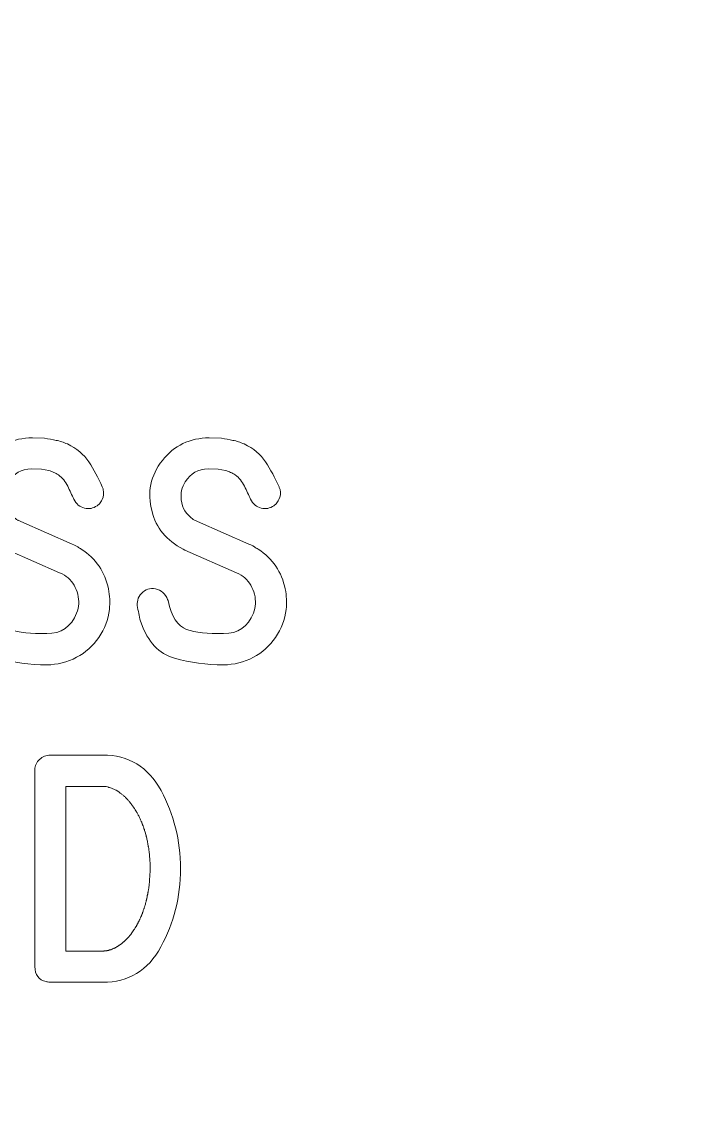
# Model space of a CAD drawing. Header units: millimetres. Extents: x -209 to 236, y -93 to 88.
# Drawn here: x -148.52 to -138.25, y 26.34 to 43.33 of the extents above; entities that cross this region are included whole.
import ezdxf

# ---------------------------------------------------------------- set-up
doc = ezdxf.new("R2010")
doc.units = ezdxf.units.MM
doc.header["$MEASUREMENT"] = 0
doc.layers.add('LED', color=7, linetype='Continuous')

msp = doc.modelspace()

# ---------------------------------------------------------------- linework, layer by layer
at = {"layer": 'LED', "color": 250, "lineweight": 9}
msp.add_open_spline([(-64.1878, 86.0226), (-64.188, 86.4206), (-64.3464, 86.8023), (-64.628, 87.0836), (-64.628, 87.0836), (-64.9097, 87.3649), (-65.2897, 87.5228), (-65.6878, 87.5226), (-65.6878, 87.5226), (-65.6878, 87.5226), (-207.1378, 87.5226), (-207.1378, 87.5226), (-207.1378, 87.5226), (-207.5358, 87.5223), (-207.9175, 87.3639), (-208.1988, 87.0823), (-208.1988, 87.0823), (-208.4801, 86.8006), (-208.638, 86.4206), (-208.6378, 86.0226), (-208.6378, 86.0226), (-208.6378, 86.0226), (-208.6378, 81.5351), (-208.6378, 81.5351), (-208.6378, 81.5351), (-208.6375, 81.137), (-208.4791, 80.7553), (-208.1975, 80.474), (-208.1975, 80.474), (-207.9158, 80.1927), (-207.5358, 80.0348), (-207.1378, 80.0351), (-207.1378, 80.0351), (-207.1378, 80.0351), (-204.6753, 80.0351), (-204.6753, 80.0351), (-204.6753, 80.0351), (-202.5317, 80.0351), (-200.5509, 78.8915), (-199.4791, 77.0351), (-199.4791, 77.0351), (-198.4073, 75.1787), (-198.4073, 72.8915), (-199.4791, 71.0351), (-199.4791, 71.0351), (-200.5509, 69.1787), (-202.5317, 68.0351), (-204.6753, 68.0351), (-204.6753, 68.0351), (-204.6753, 68.0351), (-207.1378, 68.0351), (-207.1378, 68.0351), (-207.1378, 68.0351), (-207.5358, 68.0348), (-207.9175, 67.8764), (-208.1988, 67.5948), (-208.1988, 67.5948), (-208.4801, 67.3131), (-208.638, 66.9331), (-208.6378, 66.5351), (-208.6378, 66.5351), (-208.6378, 66.5351), (-208.6378, 24.3851), (-208.6378, 24.3851), (-208.6378, 24.3851), (-208.6375, 23.987), (-208.4791, 23.6053), (-208.1975, 23.324), (-208.1975, 23.324), (-207.9158, 23.0427), (-207.5358, 22.8848), (-207.1378, 22.8851), (-207.1378, 22.8851), (-207.1378, 22.8851), (-204.6753, 22.8851), (-204.6753, 22.8851), (-204.6753, 22.8851), (-202.5317, 22.8851), (-200.5509, 21.7415), (-199.4791, 19.8851), (-199.4791, 19.8851), (-198.4073, 18.0287), (-198.4073, 15.7415), (-199.4791, 13.8851), (-199.4791, 13.8851), (-200.5509, 12.0287), (-202.5317, 10.8851), (-204.6753, 10.8851), (-204.6753, 10.8851), (-204.6753, 10.8851), (-207.1378, 10.8851), (-207.1378, 10.8851), (-207.1378, 10.8851), (-207.5358, 10.8848), (-207.9175, 10.7264), (-208.1988, 10.4448), (-208.1988, 10.4448), (-208.4801, 10.1631), (-208.638, 9.7831), (-208.6378, 9.3851), (-208.6378, 9.3851), (-208.6378, 9.3851), (-208.6378, -70.8649), (-208.6378, -70.8649), (-208.6378, -70.8649), (-208.6375, -71.263), (-208.4791, -71.6447), (-208.1975, -71.926), (-208.1975, -71.926), (-207.9158, -72.2073), (-207.5358, -72.3652), (-207.1378, -72.3649), (-207.1378, -72.3649), (-207.1378, -72.3649), (-204.6753, -72.3649), (-204.6753, -72.3649), (-204.6753, -72.3649), (-202.5317, -72.3649), (-200.5509, -73.5085), (-199.4791, -75.3649), (-199.4791, -75.3649), (-198.4073, -77.2213), (-198.4073, -79.5085), (-199.4791, -81.3649), (-199.4791, -81.3649), (-200.5509, -83.2213), (-202.5317, -84.3649), (-204.6753, -84.3649), (-204.6753, -84.3649), (-204.6753, -84.3649), (-207.1378, -84.3649), (-207.1378, -84.3649), (-207.1378, -84.3649), (-207.5358, -84.3652), (-207.9175, -84.5236), (-208.1988, -84.8052), (-208.1988, -84.8052), (-208.4801, -85.0869), (-208.638, -85.4669), (-208.6378, -85.8649), (-208.6378, -85.8649), (-208.6378, -85.8649), (-208.6378, -90.3524), (-208.6378, -90.3524), (-208.6378, -90.3524), (-208.6375, -90.7505), (-208.4791, -91.1322), (-208.1975, -91.4135), (-208.1975, -91.4135), (-207.9158, -91.6948), (-207.5358, -91.8527), (-207.1378, -91.8524), (-207.1378, -91.8524), (-207.1378, -91.8524), (-65.6878, -91.8524), (-65.6878, -91.8524), (-65.6878, -91.8524), (-65.2897, -91.8522), (-64.908, -91.6938), (-64.6267, -91.4121), (-64.6267, -91.4121), (-64.3454, -91.1305), (-64.1875, -90.7505), (-64.1878, -90.3524), (-64.1878, -90.3524), (-64.1878, -90.3524), (-64.1878, -85.8649), (-64.1878, -85.8649), (-64.1878, -85.8649), (-64.188, -85.4669), (-64.3464, -85.0852), (-64.628, -84.8039), (-64.628, -84.8039), (-64.9097, -84.5226), (-65.2897, -84.3647), (-65.6878, -84.3649), (-65.6878, -84.3649), (-65.6878, -84.3649), (-68.1503, -84.3649), (-68.1503, -84.3649), (-68.1503, -84.3649), (-69.7406, -84.3659), (-71.2661, -83.7352), (-72.3913, -82.6114), (-72.3913, -82.6114), (-73.5165, -81.4876), (-74.1493, -79.9552), (-74.1503, -78.3649), (-74.1503, -78.3649), (-74.1503, -78.3649), (-74.1503, 16.8851), (-74.1503, 16.8851), (-74.1503, 16.8851), (-74.1513, 18.4754), (-73.5205, 20.0009), (-72.3967, 21.1261), (-72.3967, 21.1261), (-71.2729, 22.2514), (-69.7406, 22.8841), (-68.1503, 22.8851), (-68.1503, 22.8851), (-68.1503, 22.8851), (-65.6878, 22.8851), (-65.6878, 22.8851), (-65.6878, 22.8851), (-65.2897, 22.8853), (-64.908, 23.0437), (-64.6267, 23.3254), (-64.6267, 23.3254), (-64.3454, 23.607), (-64.1875, 23.987), (-64.1878, 24.3851), (-64.1878, 24.3851), (-64.1878, 24.3851), (-64.1878, 66.5351), (-64.1878, 66.5351), (-64.1878, 66.5351), (-64.188, 66.9331), (-64.3464, 67.3148), (-64.628, 67.5961), (-64.628, 67.5961), (-64.9097, 67.8774), (-65.2897, 68.0353), (-65.6878, 68.0351), (-65.6878, 68.0351), (-65.6878, 68.0351), (-68.1503, 68.0351), (-68.1503, 68.0351), (-68.1503, 68.0351), (-70.2939, 68.0351), (-72.2746, 69.1787), (-73.3464, 71.0351), (-73.3464, 71.0351), (-74.4182, 72.8915), (-74.4182, 75.1787), (-73.3464, 77.0351), (-73.3464, 77.0351), (-72.2746, 78.8915), (-70.2939, 80.0351), (-68.1503, 80.0351), (-68.1503, 80.0351), (-68.1503, 80.0351), (-65.6878, 80.0351), (-65.6878, 80.0351), (-65.6878, 80.0351), (-65.2897, 80.0353), (-64.908, 80.1937), (-64.6267, 80.4754), (-64.6267, 80.4754), (-64.3454, 80.757), (-64.1875, 81.137), (-64.1878, 81.5351), (-64.1878, 81.5351), (-64.1878, 81.5351), (-64.1878, 86.0226), (-64.1878, 86.0226)], degree=3, knots=[0, 0, 0, 0, 0.0153846, 0.0153846, 0.0153846, 0.0153846, 0.0307692, 0.0307692, 0.0307692, 0.0307692, 0.0461538, 0.0461538, 0.0461538, 0.0461538, 0.0615385, 0.0615385, 0.0615385, 0.0615385, 0.0769231, 0.0769231, 0.0769231, 0.0769231, 0.0923077, 0.0923077, 0.0923077, 0.0923077, 0.1076923, 0.1076923, 0.1076923, 0.1076923, 0.1230769, 0.1230769, 0.1230769, 0.1230769, 0.1384615, 0.1384615, 0.1384615, 0.1384615, 0.1538462, 0.1538462, 0.1538462, 0.1538462, 0.1692308, 0.1692308, 0.1692308, 0.1692308, 0.1846154, 0.1846154, 0.1846154, 0.1846154, 0.2, 0.2, 0.2, 0.2, 0.2153846, 0.2153846, 0.2153846, 0.2153846, 0.2307692, 0.2307692, 0.2307692, 0.2307692, 0.2461538, 0.2461538, 0.2461538, 0.2461538, 0.2615385, 0.2615385, 0.2615385, 0.2615385, 0.2769231, 0.2769231, 0.2769231, 0.2769231, 0.2923077, 0.2923077, 0.2923077, 0.2923077, 0.3076923, 0.3076923, 0.3076923, 0.3076923, 0.3230769, 0.3230769, 0.3230769, 0.3230769, 0.3384615, 0.3384615, 0.3384615, 0.3384615, 0.3538462, 0.3538462, 0.3538462, 0.3538462, 0.3692308, 0.3692308, 0.3692308, 0.3692308, 0.3846154, 0.3846154, 0.3846154, 0.3846154, 0.4, 0.4, 0.4, 0.4, 0.4153846, 0.4153846, 0.4153846, 0.4153846, 0.4307692, 0.4307692, 0.4307692, 0.4307692, 0.4461538, 0.4461538, 0.4461538, 0.4461538, 0.4615385, 0.4615385, 0.4615385, 0.4615385, 0.4769231, 0.4769231, 0.4769231, 0.4769231, 0.4923077, 0.4923077, 0.4923077, 0.4923077, 0.5076923, 0.5076923, 0.5076923, 0.5076923, 0.5230769, 0.5230769, 0.5230769, 0.5230769, 0.5384615, 0.5384615, 0.5384615, 0.5384615, 0.5538462, 0.5538462, 0.5538462, 0.5538462, 0.5692308, 0.5692308, 0.5692308, 0.5692308, 0.5846154, 0.5846154, 0.5846154, 0.5846154, 0.6, 0.6, 0.6, 0.6, 0.6153846, 0.6153846, 0.6153846, 0.6153846, 0.6307692, 0.6307692, 0.6307692, 0.6307692, 0.6461538, 0.6461538, 0.6461538, 0.6461538, 0.6615385, 0.6615385, 0.6615385, 0.6615385, 0.6769231, 0.6769231, 0.6769231, 0.6769231, 0.6923077, 0.6923077, 0.6923077, 0.6923077, 0.7076923, 0.7076923, 0.7076923, 0.7076923, 0.7230769, 0.7230769, 0.7230769, 0.7230769, 0.7384615, 0.7384615, 0.7384615, 0.7384615, 0.7538462, 0.7538462, 0.7538462, 0.7538462, 0.7692308, 0.7692308, 0.7692308, 0.7692308, 0.7846154, 0.7846154, 0.7846154, 0.7846154, 0.8, 0.8, 0.8, 0.8, 0.8153846, 0.8153846, 0.8153846, 0.8153846, 0.8307692, 0.8307692, 0.8307692, 0.8307692, 0.8461538, 0.8461538, 0.8461538, 0.8461538, 0.8615385, 0.8615385, 0.8615385, 0.8615385, 0.8769231, 0.8769231, 0.8769231, 0.8769231, 0.8923077, 0.8923077, 0.8923077, 0.8923077, 0.9076923, 0.9076923, 0.9076923, 0.9076923, 0.9230769, 0.9230769, 0.9230769, 0.9230769, 0.9384615, 0.9384615, 0.9384615, 0.9384615, 0.9538462, 0.9538462, 0.9538462, 0.9538462, 0.9692308, 0.9692308, 0.9692308, 0.9692308, 1, 1, 1, 1], dxfattribs=at)
at = {"layer": 'LED', "color": 240, "lineweight": 9}
for points, knots in [([(-147.7394, 35.2204), (-147.7394, 35.2204), (-147.7118, 35.2087), (-147.7118, 35.2087), (-147.7118, 35.2087), (-147.7118, 35.2087), (-147.6806, 35.1934), (-147.6806, 35.1934), (-147.6806, 35.1934), (-147.6806, 35.1934), (-147.653, 35.1775), (-147.653, 35.1775), (-147.653, 35.1775), (-147.6453, 35.1716), (-147.6359, 35.1663), (-147.6265, 35.161), (-147.6265, 35.161), (-147.6165, 35.1563), (-147.6071, 35.1505), (-147.5977, 35.1452), (-147.5977, 35.1452), (-147.3708, 34.9958), (-147.2297, 34.7889), (-147.1762, 34.5249), (-147.1762, 34.5249), (-147.1556, 34.4214), (-147.1509, 34.315), (-147.162, 34.2062), (-147.162, 34.2062), (-147.1809, 34.0498), (-147.2355, 33.9058), (-147.3267, 33.7729), (-147.3267, 33.7729), (-147.4178, 33.64), (-147.5325, 33.5377), (-147.67, 33.4654), (-147.67, 33.4654), (-147.8182, 33.3872), (-147.9717, 33.3484), (-148.1304, 33.3484), (-148.1304, 33.3484), (-148.3967, 33.3484), (-148.6507, 33.3825), (-148.8936, 33.4507), (-148.8936, 33.4507), (-149.1358, 33.5189), (-149.3086, 33.7017), (-149.4115, 33.9993), (-149.4115, 33.9993), (-149.4257, 34.0375), (-149.4356, 34.0763), (-149.4427, 34.1163), (-149.4427, 34.1163), (-149.4498, 34.1568), (-149.458, 34.1968), (-149.4668, 34.2374), (-149.4668, 34.2374), (-149.4839, 34.3197), (-149.4639, 34.3926), (-149.4057, 34.4561), (-149.4057, 34.4561), (-149.348, 34.519), (-149.2757, 34.5431), (-149.1899, 34.5284), (-149.1899, 34.5284), (-149.0988, 34.5096), (-149.0358, 34.4537), (-149, 34.3597), (-149, 34.3597), (-149, 34.3597), (-148.9947, 34.3438), (-148.9947, 34.3438), (-148.9947, 34.3438), (-148.94, 34.0945), (-148.8436, 33.9457), (-148.7066, 33.8975), (-148.7066, 33.8975), (-148.569, 33.8493), (-148.3785, 33.8276), (-148.1339, 33.8323), (-148.1339, 33.8323), (-147.9087, 33.8323), (-147.7541, 33.9381), (-147.67, 34.1492), (-147.67, 34.1492), (-147.6336, 34.2433), (-147.6277, 34.3414), (-147.653, 34.4432), (-147.653, 34.4432), (-147.6783, 34.5443), (-147.7282, 34.6295), (-147.8029, 34.6971), (-147.8029, 34.6971), (-147.8364, 34.726), (-147.8799, 34.7524), (-147.934, 34.7777), (-147.934, 34.7777), (-147.934, 34.7777), (-148.7313, 35.1275), (-148.7313, 35.1275), (-148.7313, 35.1275), (-148.7313, 35.1275), (-148.7572, 35.1416), (-148.7572, 35.1416), (-148.7572, 35.1416), (-149.0182, 35.2792), (-149.1799, 35.475), (-149.2428, 35.729), (-149.2428, 35.729), (-149.3198, 36.023), (-149.2663, 36.2864), (-149.0817, 36.5204), (-149.0817, 36.5204), (-148.8977, 36.7538), (-148.6554, 36.8708), (-148.3562, 36.8708), (-148.3562, 36.8708), (-148.3562, 36.8708), (-148.1663, 36.8655), (-148.1663, 36.8655), (-148.1663, 36.8655), (-148.1045, 36.8543), (-148.0446, 36.8432), (-147.9875, 36.832), (-147.9875, 36.832), (-147.9299, 36.8214), (-147.8717, 36.8026), (-147.8135, 36.7761), (-147.8135, 36.7761), (-147.6689, 36.7085), (-147.5577, 36.615), (-147.4807, 36.4969), (-147.4807, 36.4969), (-147.4037, 36.3787), (-147.3343, 36.2505), (-147.2726, 36.1129), (-147.2726, 36.1129), (-147.2667, 36.1), (-147.2614, 36.0853), (-147.2567, 36.0682), (-147.2567, 36.0682), (-147.2444, 36.0118), (-147.2502, 35.9607), (-147.2743, 35.9148), (-147.2743, 35.9148), (-147.2879, 35.886), (-147.3026, 35.8642), (-147.3173, 35.8495), (-147.3173, 35.8495), (-147.332, 35.8342), (-147.3443, 35.8242), (-147.3531, 35.8184), (-147.3531, 35.8184), (-147.4131, 35.776), (-147.4784, 35.7631), (-147.5495, 35.7807), (-147.5495, 35.7807), (-147.6212, 35.7966), (-147.6753, 35.8425), (-147.7135, 35.9183), (-147.7135, 35.9183), (-147.7435, 35.9848), (-147.7753, 36.053), (-147.8088, 36.1223), (-147.8088, 36.1223), (-147.8429, 36.1917), (-147.8905, 36.2493), (-147.9511, 36.2958), (-147.9511, 36.2958), (-147.9764, 36.314), (-148.001, 36.3275), (-148.0246, 36.3358), (-148.0246, 36.3358), (-148.0481, 36.3446), (-148.074, 36.354), (-148.1028, 36.3646), (-148.1028, 36.3646), (-148.1028, 36.3646), (-148.2145, 36.3834), (-148.2145, 36.3834), (-148.2145, 36.3834), (-148.2145, 36.3834), (-148.3732, 36.3887), (-148.3732, 36.3887), (-148.3732, 36.3887), (-148.5273, 36.3863), (-148.6449, 36.3199), (-148.726, 36.1888), (-148.726, 36.1888), (-148.7813, 36.1047), (-148.8018, 36.0112), (-148.7883, 35.9077), (-148.7883, 35.9077), (-148.7724, 35.7807), (-148.7125, 35.682), (-148.609, 35.6114), (-148.609, 35.6114), (-148.6043, 35.6085), (-148.5996, 35.6044), (-148.5937, 35.6002), (-148.5937, 35.6002), (-148.5878, 35.5967), (-148.5814, 35.5926), (-148.5749, 35.5891), (-148.5749, 35.5891), (-148.5749, 35.5891), (-148.5555, 35.5808), (-148.5555, 35.5808), (-148.5555, 35.5808), (-148.5555, 35.5808), (-148.5349, 35.572), (-148.5349, 35.572), (-148.5349, 35.572), (-148.5349, 35.572), (-147.7394, 35.2204), (-147.7394, 35.2204)], [0, 0, 0, 0, 0.0181818, 0.0181818, 0.0181818, 0.0181818, 0.0363636, 0.0363636, 0.0363636, 0.0363636, 0.0545455, 0.0545455, 0.0545455, 0.0545455, 0.0727273, 0.0727273, 0.0727273, 0.0727273, 0.0909091, 0.0909091, 0.0909091, 0.0909091, 0.1090909, 0.1090909, 0.1090909, 0.1090909, 0.1272727, 0.1272727, 0.1272727, 0.1272727, 0.1454545, 0.1454545, 0.1454545, 0.1454545, 0.1636364, 0.1636364, 0.1636364, 0.1636364, 0.1818182, 0.1818182, 0.1818182, 0.1818182, 0.2, 0.2, 0.2, 0.2, 0.2181818, 0.2181818, 0.2181818, 0.2181818, 0.2363636, 0.2363636, 0.2363636, 0.2363636, 0.2545455, 0.2545455, 0.2545455, 0.2545455, 0.2727273, 0.2727273, 0.2727273, 0.2727273, 0.2909091, 0.2909091, 0.2909091, 0.2909091, 0.3090909, 0.3090909, 0.3090909, 0.3090909, 0.3272727, 0.3272727, 0.3272727, 0.3272727, 0.3454545, 0.3454545, 0.3454545, 0.3454545, 0.3636364, 0.3636364, 0.3636364, 0.3636364, 0.3818182, 0.3818182, 0.3818182, 0.3818182, 0.4, 0.4, 0.4, 0.4, 0.4181818, 0.4181818, 0.4181818, 0.4181818, 0.4363636, 0.4363636, 0.4363636, 0.4363636, 0.4545455, 0.4545455, 0.4545455, 0.4545455, 0.4727273, 0.4727273, 0.4727273, 0.4727273, 0.4909091, 0.4909091, 0.4909091, 0.4909091, 0.5090909, 0.5090909, 0.5090909, 0.5090909, 0.5272727, 0.5272727, 0.5272727, 0.5272727, 0.5454545, 0.5454545, 0.5454545, 0.5454545, 0.5636364, 0.5636364, 0.5636364, 0.5636364, 0.5818182, 0.5818182, 0.5818182, 0.5818182, 0.6, 0.6, 0.6, 0.6, 0.6181818, 0.6181818, 0.6181818, 0.6181818, 0.6363636, 0.6363636, 0.6363636, 0.6363636, 0.6545455, 0.6545455, 0.6545455, 0.6545455, 0.6727273, 0.6727273, 0.6727273, 0.6727273, 0.6909091, 0.6909091, 0.6909091, 0.6909091, 0.7090909, 0.7090909, 0.7090909, 0.7090909, 0.7272727, 0.7272727, 0.7272727, 0.7272727, 0.7454545, 0.7454545, 0.7454545, 0.7454545, 0.7636364, 0.7636364, 0.7636364, 0.7636364, 0.7818182, 0.7818182, 0.7818182, 0.7818182, 0.8, 0.8, 0.8, 0.8, 0.8181818, 0.8181818, 0.8181818, 0.8181818, 0.8363636, 0.8363636, 0.8363636, 0.8363636, 0.8545455, 0.8545455, 0.8545455, 0.8545455, 0.8727273, 0.8727273, 0.8727273, 0.8727273, 0.8909091, 0.8909091, 0.8909091, 0.8909091, 0.9090909, 0.9090909, 0.9090909, 0.9090909, 0.9272727, 0.9272727, 0.9272727, 0.9272727, 0.9454545, 0.9454545, 0.9454545, 0.9454545, 0.9636364, 0.9636364, 0.9636364, 0.9636364, 1, 1, 1, 1]), ([(-144.9972, 35.2204), (-144.9972, 35.2204), (-144.9696, 35.2087), (-144.9696, 35.2087), (-144.9696, 35.2087), (-144.9696, 35.2087), (-144.9384, 35.1934), (-144.9384, 35.1934), (-144.9384, 35.1934), (-144.9384, 35.1934), (-144.9108, 35.1775), (-144.9108, 35.1775), (-144.9108, 35.1775), (-144.9031, 35.1716), (-144.8937, 35.1663), (-144.8843, 35.161), (-144.8843, 35.161), (-144.8743, 35.1563), (-144.8649, 35.1505), (-144.8555, 35.1452), (-144.8555, 35.1452), (-144.6286, 34.9958), (-144.4875, 34.7889), (-144.434, 34.5249), (-144.434, 34.5249), (-144.4134, 34.4214), (-144.4087, 34.315), (-144.4198, 34.2062), (-144.4198, 34.2062), (-144.4387, 34.0498), (-144.4933, 33.9058), (-144.5845, 33.7729), (-144.5845, 33.7729), (-144.6756, 33.64), (-144.7903, 33.5377), (-144.9278, 33.4654), (-144.9278, 33.4654), (-145.076, 33.3872), (-145.2295, 33.3484), (-145.3882, 33.3484), (-145.3882, 33.3484), (-145.6545, 33.3484), (-145.9085, 33.3825), (-146.1514, 33.4507), (-146.1514, 33.4507), (-146.3936, 33.5189), (-146.5664, 33.7017), (-146.6693, 33.9993), (-146.6693, 33.9993), (-146.6835, 34.0375), (-146.6934, 34.0763), (-146.7005, 34.1163), (-146.7005, 34.1163), (-146.7076, 34.1568), (-146.7158, 34.1968), (-146.7246, 34.2374), (-146.7246, 34.2374), (-146.7417, 34.3197), (-146.7217, 34.3926), (-146.6635, 34.4561), (-146.6635, 34.4561), (-146.6058, 34.519), (-146.5335, 34.5431), (-146.4477, 34.5284), (-146.4477, 34.5284), (-146.3566, 34.5096), (-146.2936, 34.4537), (-146.2578, 34.3597), (-146.2578, 34.3597), (-146.2578, 34.3597), (-146.2525, 34.3438), (-146.2525, 34.3438), (-146.2525, 34.3438), (-146.1978, 34.0945), (-146.1014, 33.9457), (-145.9644, 33.8975), (-145.9644, 33.8975), (-145.8268, 33.8493), (-145.6363, 33.8276), (-145.3917, 33.8323), (-145.3917, 33.8323), (-145.1665, 33.8323), (-145.0119, 33.9381), (-144.9278, 34.1492), (-144.9278, 34.1492), (-144.8914, 34.2433), (-144.8855, 34.3414), (-144.9108, 34.4432), (-144.9108, 34.4432), (-144.9361, 34.5443), (-144.986, 34.6295), (-145.0607, 34.6971), (-145.0607, 34.6971), (-145.0942, 34.726), (-145.1377, 34.7524), (-145.1918, 34.7777), (-145.1918, 34.7777), (-145.1918, 34.7777), (-145.9891, 35.1275), (-145.9891, 35.1275), (-145.9891, 35.1275), (-145.9891, 35.1275), (-146.015, 35.1416), (-146.015, 35.1416), (-146.015, 35.1416), (-146.276, 35.2792), (-146.4377, 35.475), (-146.5006, 35.729), (-146.5006, 35.729), (-146.5776, 36.023), (-146.5241, 36.2864), (-146.3395, 36.5204), (-146.3395, 36.5204), (-146.1555, 36.7538), (-145.9132, 36.8708), (-145.614, 36.8708), (-145.614, 36.8708), (-145.614, 36.8708), (-145.4241, 36.8655), (-145.4241, 36.8655), (-145.4241, 36.8655), (-145.3623, 36.8543), (-145.3024, 36.8432), (-145.2453, 36.832), (-145.2453, 36.832), (-145.1877, 36.8214), (-145.1295, 36.8026), (-145.0713, 36.7761), (-145.0713, 36.7761), (-144.9267, 36.7085), (-144.8155, 36.615), (-144.7385, 36.4969), (-144.7385, 36.4969), (-144.6615, 36.3787), (-144.5921, 36.2505), (-144.5304, 36.1129), (-144.5304, 36.1129), (-144.5245, 36.1), (-144.5192, 36.0853), (-144.5145, 36.0682), (-144.5145, 36.0682), (-144.5022, 36.0118), (-144.508, 35.9607), (-144.5321, 35.9148), (-144.5321, 35.9148), (-144.5457, 35.886), (-144.5604, 35.8642), (-144.5751, 35.8495), (-144.5751, 35.8495), (-144.5898, 35.8342), (-144.6021, 35.8242), (-144.6109, 35.8184), (-144.6109, 35.8184), (-144.6709, 35.776), (-144.7362, 35.7631), (-144.8073, 35.7807), (-144.8073, 35.7807), (-144.879, 35.7966), (-144.9331, 35.8425), (-144.9713, 35.9183), (-144.9713, 35.9183), (-145.0013, 35.9848), (-145.0331, 36.053), (-145.0666, 36.1223), (-145.0666, 36.1223), (-145.1007, 36.1917), (-145.1483, 36.2493), (-145.2089, 36.2958), (-145.2089, 36.2958), (-145.2342, 36.314), (-145.2588, 36.3275), (-145.2824, 36.3358), (-145.2824, 36.3358), (-145.3059, 36.3446), (-145.3318, 36.354), (-145.3606, 36.3646), (-145.3606, 36.3646), (-145.3606, 36.3646), (-145.4723, 36.3834), (-145.4723, 36.3834), (-145.4723, 36.3834), (-145.4723, 36.3834), (-145.631, 36.3887), (-145.631, 36.3887), (-145.631, 36.3887), (-145.7851, 36.3863), (-145.9027, 36.3199), (-145.9838, 36.1888), (-145.9838, 36.1888), (-146.0391, 36.1047), (-146.0596, 36.0112), (-146.0461, 35.9077), (-146.0461, 35.9077), (-146.0302, 35.7807), (-145.9703, 35.682), (-145.8668, 35.6114), (-145.8668, 35.6114), (-145.8621, 35.6085), (-145.8574, 35.6044), (-145.8515, 35.6002), (-145.8515, 35.6002), (-145.8456, 35.5967), (-145.8392, 35.5926), (-145.8327, 35.5891), (-145.8327, 35.5891), (-145.8327, 35.5891), (-145.8133, 35.5808), (-145.8133, 35.5808), (-145.8133, 35.5808), (-145.8133, 35.5808), (-145.7927, 35.572), (-145.7927, 35.572), (-145.7927, 35.572), (-145.7927, 35.572), (-144.9972, 35.2204), (-144.9972, 35.2204)], [0, 0, 0, 0, 0.0181818, 0.0181818, 0.0181818, 0.0181818, 0.0363636, 0.0363636, 0.0363636, 0.0363636, 0.0545455, 0.0545455, 0.0545455, 0.0545455, 0.0727273, 0.0727273, 0.0727273, 0.0727273, 0.0909091, 0.0909091, 0.0909091, 0.0909091, 0.1090909, 0.1090909, 0.1090909, 0.1090909, 0.1272727, 0.1272727, 0.1272727, 0.1272727, 0.1454545, 0.1454545, 0.1454545, 0.1454545, 0.1636364, 0.1636364, 0.1636364, 0.1636364, 0.1818182, 0.1818182, 0.1818182, 0.1818182, 0.2, 0.2, 0.2, 0.2, 0.2181818, 0.2181818, 0.2181818, 0.2181818, 0.2363636, 0.2363636, 0.2363636, 0.2363636, 0.2545455, 0.2545455, 0.2545455, 0.2545455, 0.2727273, 0.2727273, 0.2727273, 0.2727273, 0.2909091, 0.2909091, 0.2909091, 0.2909091, 0.3090909, 0.3090909, 0.3090909, 0.3090909, 0.3272727, 0.3272727, 0.3272727, 0.3272727, 0.3454545, 0.3454545, 0.3454545, 0.3454545, 0.3636364, 0.3636364, 0.3636364, 0.3636364, 0.3818182, 0.3818182, 0.3818182, 0.3818182, 0.4, 0.4, 0.4, 0.4, 0.4181818, 0.4181818, 0.4181818, 0.4181818, 0.4363636, 0.4363636, 0.4363636, 0.4363636, 0.4545455, 0.4545455, 0.4545455, 0.4545455, 0.4727273, 0.4727273, 0.4727273, 0.4727273, 0.4909091, 0.4909091, 0.4909091, 0.4909091, 0.5090909, 0.5090909, 0.5090909, 0.5090909, 0.5272727, 0.5272727, 0.5272727, 0.5272727, 0.5454545, 0.5454545, 0.5454545, 0.5454545, 0.5636364, 0.5636364, 0.5636364, 0.5636364, 0.5818182, 0.5818182, 0.5818182, 0.5818182, 0.6, 0.6, 0.6, 0.6, 0.6181818, 0.6181818, 0.6181818, 0.6181818, 0.6363636, 0.6363636, 0.6363636, 0.6363636, 0.6545455, 0.6545455, 0.6545455, 0.6545455, 0.6727273, 0.6727273, 0.6727273, 0.6727273, 0.6909091, 0.6909091, 0.6909091, 0.6909091, 0.7090909, 0.7090909, 0.7090909, 0.7090909, 0.7272727, 0.7272727, 0.7272727, 0.7272727, 0.7454545, 0.7454545, 0.7454545, 0.7454545, 0.7636364, 0.7636364, 0.7636364, 0.7636364, 0.7818182, 0.7818182, 0.7818182, 0.7818182, 0.8, 0.8, 0.8, 0.8, 0.8181818, 0.8181818, 0.8181818, 0.8181818, 0.8363636, 0.8363636, 0.8363636, 0.8363636, 0.8545455, 0.8545455, 0.8545455, 0.8545455, 0.8727273, 0.8727273, 0.8727273, 0.8727273, 0.8909091, 0.8909091, 0.8909091, 0.8909091, 0.9090909, 0.9090909, 0.9090909, 0.9090909, 0.9272727, 0.9272727, 0.9272727, 0.9272727, 0.9454545, 0.9454545, 0.9454545, 0.9454545, 0.9636364, 0.9636364, 0.9636364, 0.9636364, 1, 1, 1, 1]), ([(-148.0784, 31.9468), (-148.0784, 31.9468), (-147.2671, 31.9468), (-147.2671, 31.9468), (-147.2671, 31.9468), (-146.8637, 31.9468), (-146.5621, 31.7634), (-146.361, 31.3959), (-146.361, 31.3959), (-146.16, 31.0284), (-146.0594, 30.6239), (-146.0594, 30.1829), (-146.0594, 30.1829), (-146.0594, 29.742), (-146.1605, 29.3381), (-146.3616, 28.9706), (-146.3616, 28.9706), (-146.5633, 28.6031), (-146.8649, 28.4191), (-147.2671, 28.4191), (-147.2671, 28.4191), (-147.2671, 28.4191), (-148.0784, 28.4191), (-148.0784, 28.4191), (-148.0784, 28.4191), (-148.0784, 28.4191), (-148.0749, 28.4191), (-148.0749, 28.4191), (-148.0749, 28.4191), (-148.0749, 28.4191), (-148.0784, 28.4191), (-148.0784, 28.4191), (-148.0784, 28.4191), (-148.1161, 28.425), (-148.1366, 28.4285), (-148.1402, 28.4297), (-148.1402, 28.4297), (-148.2595, 28.4579), (-148.3189, 28.5361), (-148.3177, 28.6637), (-148.3177, 28.6637), (-148.3177, 28.6637), (-148.3195, 28.6637), (-148.3195, 28.6637), (-148.3195, 28.6637), (-148.3195, 28.6637), (-148.3177, 31.7057), (-148.3177, 31.7057), (-148.3177, 31.7057), (-148.3189, 31.7093), (-148.3195, 31.714), (-148.3195, 31.7193), (-148.3195, 31.7193), (-148.316, 31.7828), (-148.2913, 31.8363), (-148.2448, 31.8804), (-148.2448, 31.8804), (-148.1978, 31.9245), (-148.1419, 31.9468), (-148.0767, 31.9468), (-148.0767, 31.9468), (-148.0767, 31.9468), (-148.0784, 31.9468), (-148.0784, 31.9468)], [0, 0, 0, 0, 0.0588235, 0.0588235, 0.0588235, 0.0588235, 0.1176471, 0.1176471, 0.1176471, 0.1176471, 0.1764706, 0.1764706, 0.1764706, 0.1764706, 0.2352941, 0.2352941, 0.2352941, 0.2352941, 0.2941176, 0.2941176, 0.2941176, 0.2941176, 0.3529412, 0.3529412, 0.3529412, 0.3529412, 0.4117647, 0.4117647, 0.4117647, 0.4117647, 0.4705882, 0.4705882, 0.4705882, 0.4705882, 0.5294118, 0.5294118, 0.5294118, 0.5294118, 0.5882353, 0.5882353, 0.5882353, 0.5882353, 0.6470588, 0.6470588, 0.6470588, 0.6470588, 0.7058824, 0.7058824, 0.7058824, 0.7058824, 0.7647059, 0.7647059, 0.7647059, 0.7647059, 0.8235294, 0.8235294, 0.8235294, 0.8235294, 0.8823529, 0.8823529, 0.8823529, 0.8823529, 1, 1, 1, 1]), ([(-147.2671, 28.9047), (-147.2647, 28.9047), (-147.2624, 28.9047), (-147.26, 28.9047), (-147.26, 28.9047), (-147.2577, 28.9047), (-147.2547, 28.9047), (-147.2518, 28.9047), (-147.2518, 28.9047), (-147.2494, 28.9047), (-147.2471, 28.9053), (-147.2453, 28.9059), (-147.2453, 28.9059), (-147.2436, 28.9065), (-147.2412, 28.9065), (-147.2377, 28.9065), (-147.2377, 28.9065), (-147.2353, 28.9065), (-147.233, 28.9071), (-147.23, 28.9077), (-147.23, 28.9077), (-147.2271, 28.9083), (-147.2241, 28.9083), (-147.2206, 28.9083), (-147.2206, 28.9083), (-147.2183, 28.9083), (-147.2159, 28.9089), (-147.2136, 28.9089), (-147.2136, 28.9089), (-147.2112, 28.9095), (-147.2083, 28.91), (-147.2047, 28.91), (-147.2047, 28.91), (-147.203, 28.91), (-147.2006, 28.91), (-147.1983, 28.9106), (-147.1983, 28.9106), (-147.1959, 28.9112), (-147.193, 28.9118), (-147.1895, 28.9118), (-147.1895, 28.9118), (-147.1848, 28.9142), (-147.1801, 28.9153), (-147.1759, 28.9153), (-147.1759, 28.9153), (-147.1736, 28.9153), (-147.1712, 28.9159), (-147.1689, 28.9177), (-147.1689, 28.9177), (-147.1665, 28.9194), (-147.1636, 28.9212), (-147.1601, 28.9218), (-147.1601, 28.9218), (-147.1577, 28.9218), (-147.1554, 28.9224), (-147.1524, 28.923), (-147.1524, 28.923), (-147.1495, 28.9236), (-147.1465, 28.9241), (-147.143, 28.9253), (-147.143, 28.9253), (-147.1407, 28.9253), (-147.1383, 28.9259), (-147.136, 28.9271), (-147.136, 28.9271), (-147.1336, 28.9283), (-147.1313, 28.9294), (-147.1277, 28.9306), (-147.1277, 28.9306), (-147.1207, 28.933), (-147.1154, 28.9353), (-147.1119, 28.9377), (-147.1119, 28.9377), (-147.0913, 28.9447), (-147.0854, 28.9465), (-147.0948, 28.9447), (-147.0948, 28.9447), (-147.0924, 28.9447), (-147.0901, 28.9453), (-147.0877, 28.9471), (-147.0877, 28.9471), (-147.0854, 28.9488), (-147.0825, 28.95), (-147.0795, 28.9512), (-147.0795, 28.9512), (-147.0689, 28.9583), (-147.0642, 28.9612), (-147.0654, 28.96), (-147.0654, 28.96), (-147.0542, 28.9659), (-147.0484, 28.9688), (-147.0484, 28.9688), (-147.0484, 28.9688), (-147.046, 28.97), (-147.0436, 28.9712), (-147.0413, 28.9729), (-147.0413, 28.9729), (-147.0389, 28.9747), (-147.036, 28.9765), (-147.0325, 28.9788), (-147.0325, 28.9788), (-147.0225, 28.9859), (-147.0172, 28.9894), (-147.0172, 28.9894), (-147.0172, 28.9894), (-147.0148, 28.9906), (-147.0125, 28.9918), (-147.0095, 28.9935), (-147.0095, 28.9935), (-147.0066, 28.9953), (-147.0037, 28.9971), (-147.0001, 28.9994), (-147.0001, 28.9994), (-146.9978, 29.0006), (-146.9954, 29.0023), (-146.9931, 29.0047), (-146.9931, 29.0047), (-146.9907, 29.007), (-146.9878, 29.0094), (-146.9843, 29.0118), (-146.9843, 29.0118), (-146.9825, 29.0129), (-146.9801, 29.0141), (-146.9778, 29.0159), (-146.9778, 29.0159), (-146.9754, 29.0176), (-146.9725, 29.02), (-146.969, 29.0217), (-146.969, 29.0217), (-146.9666, 29.0241), (-146.9607, 29.0288), (-146.9519, 29.0359), (-146.9519, 29.0359), (-146.9425, 29.0453), (-146.9378, 29.0494), (-146.9378, 29.0494), (-146.9378, 29.0494), (-146.9355, 29.0517), (-146.9337, 29.0541), (-146.9314, 29.0564), (-146.9314, 29.0564), (-146.929, 29.0588), (-146.9261, 29.0617), (-146.9225, 29.0653), (-146.9225, 29.0653), (-146.9202, 29.0676), (-146.9178, 29.0694), (-146.9155, 29.0717), (-146.9155, 29.0717), (-146.9131, 29.0741), (-146.9108, 29.077), (-146.9072, 29.0805), (-146.9072, 29.0805), (-146.9037, 29.0829), (-146.8984, 29.0876), (-146.8914, 29.0941), (-146.8914, 29.0941), (-146.889, 29.0964), (-146.8867, 29.0988), (-146.8849, 29.1011), (-146.8849, 29.1011), (-146.8826, 29.1035), (-146.8796, 29.1064), (-146.8761, 29.1099), (-146.8761, 29.1099), (-146.8737, 29.1123), (-146.8714, 29.1146), (-146.869, 29.1176), (-146.869, 29.1176), (-146.8667, 29.1205), (-146.8637, 29.1235), (-146.8608, 29.127), (-146.8608, 29.127), (-146.8467, 29.1452), (-146.842, 29.1511), (-146.8467, 29.144), (-146.8467, 29.144), (-146.8385, 29.1523), (-146.8338, 29.1587), (-146.8314, 29.1634), (-146.8314, 29.1634), (-146.8208, 29.177), (-146.8161, 29.1834), (-146.8173, 29.1823), (-146.8173, 29.1823), (-146.8149, 29.1858), (-146.8126, 29.1887), (-146.8108, 29.1917), (-146.8108, 29.1917), (-146.8085, 29.1946), (-146.8055, 29.1975), (-146.802, 29.2011), (-146.802, 29.2011), (-146.7996, 29.2046), (-146.7979, 29.2081), (-146.7961, 29.2117), (-146.7961, 29.2117), (-146.7944, 29.2152), (-146.7914, 29.2181), (-146.7885, 29.2217), (-146.7885, 29.2217), (-146.7873, 29.2252), (-146.785, 29.2287), (-146.782, 29.2328), (-146.782, 29.2328), (-146.7791, 29.2369), (-146.7767, 29.2405), (-146.7744, 29.244), (-146.7744, 29.244), (-146.7673, 29.2534), (-146.7632, 29.2605), (-146.7608, 29.2652), (-146.7608, 29.2652), (-146.7585, 29.2681), (-146.7561, 29.2722), (-146.7544, 29.2763), (-146.7544, 29.2763), (-146.7526, 29.2799), (-146.7503, 29.284), (-146.7467, 29.2875), (-146.7467, 29.2875), (-146.7444, 29.2904), (-146.7426, 29.2946), (-146.7409, 29.2987), (-146.7409, 29.2987), (-146.7391, 29.3022), (-146.7367, 29.3063), (-146.7332, 29.3098), (-146.7332, 29.3098), (-146.7309, 29.3151), (-146.7273, 29.3228), (-146.7226, 29.3322), (-146.7226, 29.3322), (-146.7203, 29.3357), (-146.7185, 29.3392), (-146.7167, 29.3439), (-146.7167, 29.3439), (-146.715, 29.3486), (-146.7126, 29.3534), (-146.7091, 29.3581), (-146.7091, 29.3581), (-146.7068, 29.3616), (-146.7044, 29.3651), (-146.7026, 29.3692), (-146.7026, 29.3692), (-146.7015, 29.3733), (-146.6985, 29.3775), (-146.695, 29.3822), (-146.695, 29.3822), (-146.6938, 29.3857), (-146.6926, 29.3892), (-146.6909, 29.3939), (-146.6909, 29.3939), (-146.6891, 29.3986), (-146.6874, 29.4033), (-146.685, 29.408), (-146.685, 29.408), (-146.6815, 29.4133), (-146.6774, 29.4221), (-146.6727, 29.4339), (-146.6727, 29.4339), (-146.6615, 29.4621), (-146.6574, 29.4715), (-146.6609, 29.4609), (-146.6609, 29.4609), (-146.6597, 29.4645), (-146.658, 29.4692), (-146.6562, 29.4739), (-146.6562, 29.4739), (-146.6544, 29.4792), (-146.6527, 29.4845), (-146.6503, 29.4886), (-146.6503, 29.4886), (-146.6491, 29.4933), (-146.648, 29.498), (-146.6462, 29.5027), (-146.6462, 29.5027), (-146.6444, 29.5074), (-146.6421, 29.5121), (-146.6403, 29.518), (-146.6403, 29.518), (-146.6368, 29.5286), (-146.6338, 29.5374), (-146.6315, 29.5456), (-146.6315, 29.5456), (-146.6303, 29.5503), (-146.6291, 29.555), (-146.6274, 29.5597), (-146.6274, 29.5597), (-146.6256, 29.5638), (-146.6233, 29.5691), (-146.6209, 29.575), (-146.6209, 29.575), (-146.6256, 29.5633), (-146.6227, 29.5732), (-146.6127, 29.6044), (-146.6127, 29.6044), (-146.6103, 29.6097), (-146.6068, 29.6197), (-146.6021, 29.6332), (-146.6021, 29.6332), (-146.6021, 29.6379), (-146.6015, 29.6432), (-146.5997, 29.6479), (-146.5997, 29.6479), (-146.598, 29.6532), (-146.5962, 29.6585), (-146.595, 29.6644), (-146.595, 29.6644), (-146.5939, 29.6691), (-146.5927, 29.6738), (-146.5915, 29.6791), (-146.5915, 29.6791), (-146.5909, 29.6844), (-146.5892, 29.6897), (-146.5868, 29.6955), (-146.5868, 29.6955), (-146.5868, 29.6991), (-146.5856, 29.7032), (-146.5839, 29.7085), (-146.5839, 29.7085), (-146.5821, 29.7138), (-146.5809, 29.7191), (-146.5798, 29.7249), (-146.5798, 29.7249), (-146.5786, 29.7326), (-146.5768, 29.7438), (-146.5745, 29.7573), (-146.5745, 29.7573), (-146.5745, 29.762), (-146.5739, 29.7667), (-146.5721, 29.772), (-146.5721, 29.772), (-146.5703, 29.7773), (-146.5686, 29.7826), (-146.568, 29.7884), (-146.568, 29.7884), (-146.568, 29.7931), (-146.5674, 29.7978), (-146.5662, 29.8031), (-146.5662, 29.8031), (-146.5651, 29.8084), (-146.5639, 29.8137), (-146.5627, 29.8196), (-146.5627, 29.8196), (-146.5615, 29.8278), (-146.5598, 29.8384), (-146.5574, 29.8525), (-146.5574, 29.8525), (-146.5574, 29.8566), (-146.5562, 29.8619), (-146.5545, 29.8678), (-146.5545, 29.8678), (-146.5533, 29.8737), (-146.5515, 29.879), (-146.5504, 29.8849), (-146.5504, 29.8849), (-146.5504, 29.8931), (-146.5492, 29.9037), (-146.5468, 29.9178), (-146.5468, 29.9178), (-146.5468, 29.9225), (-146.5468, 29.9272), (-146.5462, 29.9325), (-146.5462, 29.9325), (-146.5457, 29.9378), (-146.5445, 29.9437), (-146.5433, 29.9501), (-146.5433, 29.9501), (-146.5415, 29.9642), (-146.5404, 29.9748), (-146.5404, 29.983), (-146.5404, 29.983), (-146.5392, 29.9913), (-146.5386, 30.0019), (-146.5386, 30.016), (-146.5386, 30.016), (-146.5374, 30.0242), (-146.5368, 30.0354), (-146.5368, 30.0501), (-146.5368, 30.0501), (-146.5357, 30.0583), (-146.5351, 30.0695), (-146.5351, 30.083), (-146.5351, 30.083), (-146.5351, 30.0889), (-146.5345, 30.0942), (-146.5339, 30.0995), (-146.5339, 30.0995), (-146.5333, 30.1048), (-146.5327, 30.1106), (-146.5315, 30.1177), (-146.5315, 30.1177), (-146.5315, 30.1224), (-146.531, 30.1271), (-146.5304, 30.1324), (-146.5304, 30.1324), (-146.5304, 30.1371), (-146.5298, 30.1436), (-146.5298, 30.15), (-146.5298, 30.15), (-146.5298, 30.1547), (-146.5298, 30.16), (-146.5298, 30.1659), (-146.5298, 30.1659), (-146.5298, 30.1712), (-146.5298, 30.1771), (-146.5298, 30.1829), (-146.5298, 30.1829), (-146.5298, 30.1888), (-146.5298, 30.1941), (-146.5298, 30.1994), (-146.5298, 30.1994), (-146.5298, 30.2047), (-146.5298, 30.21), (-146.5298, 30.2159), (-146.5298, 30.2159), (-146.5298, 30.2212), (-146.5304, 30.227), (-146.5304, 30.2317), (-146.5304, 30.2317), (-146.531, 30.237), (-146.5315, 30.2435), (-146.5315, 30.25), (-146.5315, 30.25), (-146.5315, 30.2547), (-146.5315, 30.26), (-146.5315, 30.2659), (-146.5315, 30.2659), (-146.5315, 30.2711), (-146.5315, 30.277), (-146.5315, 30.2829), (-146.5315, 30.2829), (-146.5315, 30.29), (-146.5327, 30.3011), (-146.5351, 30.3176), (-146.5351, 30.3176), (-146.5351, 30.3311), (-146.5357, 30.3417), (-146.5368, 30.3482), (-146.5368, 30.3482), (-146.5368, 30.3564), (-146.538, 30.3682), (-146.5404, 30.3846), (-146.5404, 30.3846), (-146.5404, 30.3981), (-146.541, 30.4087), (-146.5421, 30.4158), (-146.5421, 30.4158), (-146.5421, 30.4234), (-146.5427, 30.4346), (-146.5451, 30.4481), (-146.5451, 30.4481), (-146.5462, 30.4528), (-146.5474, 30.4581), (-146.548, 30.464), (-146.548, 30.464), (-146.5486, 30.4693), (-146.5486, 30.4752), (-146.5486, 30.481), (-146.5486, 30.481), (-146.5509, 30.4946), (-146.5533, 30.5057), (-146.5557, 30.514), (-146.5557, 30.514), (-146.5568, 30.5181), (-146.558, 30.5234), (-146.5592, 30.5281), (-146.5592, 30.5281), (-146.5604, 30.5334), (-146.5609, 30.5387), (-146.5609, 30.5445), (-146.5609, 30.5445), (-146.5621, 30.5528), (-146.5639, 30.5634), (-146.5662, 30.5775), (-146.5662, 30.5775), (-146.5674, 30.5857), (-146.5686, 30.5963), (-146.5709, 30.6104), (-146.5709, 30.6104), (-146.5756, 30.6239), (-146.5786, 30.6345), (-146.5798, 30.641), (-146.5798, 30.641), (-146.5821, 30.6551), (-146.5839, 30.6645), (-146.585, 30.6704), (-146.585, 30.6704), (-146.5874, 30.6751), (-146.5892, 30.6798), (-146.5903, 30.6851), (-146.5903, 30.6851), (-146.5915, 30.6904), (-146.5921, 30.6956), (-146.5933, 30.7015), (-146.5933, 30.7015), (-146.5945, 30.7062), (-146.5962, 30.7109), (-146.5986, 30.7162), (-146.5986, 30.7162), (-146.6009, 30.7215), (-146.6021, 30.7268), (-146.6021, 30.7327), (-146.6021, 30.7327), (-146.6127, 30.7633), (-146.6156, 30.7733), (-146.6109, 30.7615), (-146.6109, 30.7615), (-146.6133, 30.7697), (-146.6156, 30.7797), (-146.6191, 30.7909), (-146.6191, 30.7909), (-146.6215, 30.7944), (-146.6239, 30.7985), (-146.6256, 30.8038), (-146.6256, 30.8038), (-146.6274, 30.8091), (-146.6286, 30.8138), (-146.6297, 30.8185), (-146.6297, 30.8185), (-146.6309, 30.8221), (-146.6344, 30.832), (-146.6403, 30.8479), (-146.6403, 30.8479), (-146.6444, 30.8591), (-146.648, 30.8685), (-146.6503, 30.8756), (-146.6503, 30.8756), (-146.6527, 30.8791), (-146.6544, 30.8832), (-146.6562, 30.8885), (-146.6562, 30.8885), (-146.658, 30.8938), (-146.6597, 30.8985), (-146.6609, 30.9032), (-146.6609, 30.9032), (-146.6632, 30.9061), (-146.6656, 30.9102), (-146.6674, 30.9149), (-146.6674, 30.9149), (-146.6697, 30.9197), (-146.6715, 30.9244), (-146.6727, 30.9291), (-146.6727, 30.9291), (-146.6774, 30.9402), (-146.6815, 30.949), (-146.685, 30.9549), (-146.685, 30.9549), (-146.6897, 30.9661), (-146.6926, 30.9743), (-146.695, 30.979), (-146.695, 30.979), (-146.6997, 30.9902), (-146.7038, 30.999), (-146.7073, 31.0043), (-146.7073, 31.0043), (-146.7097, 31.0078), (-146.712, 31.012), (-146.7138, 31.0161), (-146.7138, 31.0161), (-146.7162, 31.0196), (-146.7179, 31.0237), (-146.7191, 31.0272), (-146.7191, 31.0272), (-146.7262, 31.0384), (-146.7309, 31.0466), (-146.7332, 31.0514), (-146.7332, 31.0514), (-146.7432, 31.0672), (-146.7479, 31.0749), (-146.7467, 31.0737), (-146.7467, 31.0737), (-146.7503, 31.0772), (-146.7526, 31.0807), (-146.7544, 31.0849), (-146.7544, 31.0849), (-146.7561, 31.089), (-146.7585, 31.0925), (-146.7608, 31.096), (-146.7608, 31.096), (-146.7632, 31.1007), (-146.7673, 31.1072), (-146.7744, 31.1166), (-146.7744, 31.1166), (-146.7767, 31.1201), (-146.7791, 31.1237), (-146.7814, 31.1266), (-146.7814, 31.1266), (-146.7838, 31.1301), (-146.7855, 31.1337), (-146.7867, 31.1372), (-146.7867, 31.1372), (-146.792, 31.1478), (-146.802, 31.1607), (-146.8155, 31.1766), (-146.8155, 31.1766), (-146.8179, 31.1789), (-146.8273, 31.1919), (-146.8432, 31.2148), (-146.8432, 31.2148), (-146.8573, 31.2307), (-146.8673, 31.2424), (-146.8743, 31.2495), (-146.8743, 31.2495), (-146.8814, 31.2571), (-146.8914, 31.2683), (-146.9055, 31.2818), (-146.9055, 31.2818), (-146.9143, 31.2924), (-146.9243, 31.3018), (-146.9349, 31.3112), (-146.9349, 31.3112), (-146.9425, 31.3171), (-146.9537, 31.3253), (-146.9672, 31.3371), (-146.9672, 31.3371), (-146.979, 31.3465), (-146.9896, 31.3547), (-147.0001, 31.363), (-147.0001, 31.363), (-147.0266, 31.38), (-147.0372, 31.3877), (-147.0325, 31.3853), (-147.0325, 31.3853), (-147.056, 31.3988), (-147.066, 31.4053), (-147.0636, 31.4041), (-147.0636, 31.4041), (-147.0636, 31.4041), (-147.0742, 31.4094), (-147.0948, 31.42), (-147.0948, 31.42), (-147.0995, 31.4218), (-147.1101, 31.4259), (-147.1277, 31.4318), (-147.1277, 31.4318), (-147.1424, 31.4376), (-147.1536, 31.4418), (-147.1601, 31.4441), (-147.1601, 31.4441), (-147.1659, 31.4447), (-147.1712, 31.4465), (-147.1759, 31.4482), (-147.1759, 31.4482), (-147.1801, 31.45), (-147.1848, 31.4517), (-147.1895, 31.4541), (-147.1895, 31.4541), (-147.21, 31.4576), (-147.2206, 31.4594), (-147.2206, 31.4594), (-147.2206, 31.4594), (-147.2277, 31.4606), (-147.2377, 31.4612), (-147.2518, 31.4612), (-147.2518, 31.4612), (-147.2547, 31.4612), (-147.2577, 31.4612), (-147.26, 31.4612), (-147.26, 31.4612), (-147.2624, 31.4612), (-147.2647, 31.4612), (-147.2671, 31.4612), (-147.2671, 31.4612), (-147.2671, 31.4612), (-147.8356, 31.4612), (-147.8356, 31.4612), (-147.8356, 31.4612), (-147.8356, 31.4612), (-147.8356, 28.9047), (-147.8356, 28.9047), (-147.8356, 28.9047), (-147.8356, 28.9047), (-147.8356, 28.9047), (-147.8356, 28.9047), (-147.8356, 28.9047), (-147.8356, 28.9047), (-147.2671, 28.9047), (-147.2671, 28.9047)], [0, 0, 0, 0, 0.005848, 0.005848, 0.005848, 0.005848, 0.0116959, 0.0116959, 0.0116959, 0.0116959, 0.0175439, 0.0175439, 0.0175439, 0.0175439, 0.0233918, 0.0233918, 0.0233918, 0.0233918, 0.0292398, 0.0292398, 0.0292398, 0.0292398, 0.0350877, 0.0350877, 0.0350877, 0.0350877, 0.0409357, 0.0409357, 0.0409357, 0.0409357, 0.0467836, 0.0467836, 0.0467836, 0.0467836, 0.0526316, 0.0526316, 0.0526316, 0.0526316, 0.0584795, 0.0584795, 0.0584795, 0.0584795, 0.0643275, 0.0643275, 0.0643275, 0.0643275, 0.0701754, 0.0701754, 0.0701754, 0.0701754, 0.0760234, 0.0760234, 0.0760234, 0.0760234, 0.0818713, 0.0818713, 0.0818713, 0.0818713, 0.0877193, 0.0877193, 0.0877193, 0.0877193, 0.0935673, 0.0935673, 0.0935673, 0.0935673, 0.0994152, 0.0994152, 0.0994152, 0.0994152, 0.1052632, 0.1052632, 0.1052632, 0.1052632, 0.1111111, 0.1111111, 0.1111111, 0.1111111, 0.1169591, 0.1169591, 0.1169591, 0.1169591, 0.122807, 0.122807, 0.122807, 0.122807, 0.128655, 0.128655, 0.128655, 0.128655, 0.1345029, 0.1345029, 0.1345029, 0.1345029, 0.1403509, 0.1403509, 0.1403509, 0.1403509, 0.1461988, 0.1461988, 0.1461988, 0.1461988, 0.1520468, 0.1520468, 0.1520468, 0.1520468, 0.1578947, 0.1578947, 0.1578947, 0.1578947, 0.1637427, 0.1637427, 0.1637427, 0.1637427, 0.1695906, 0.1695906, 0.1695906, 0.1695906, 0.1754386, 0.1754386, 0.1754386, 0.1754386, 0.1812865, 0.1812865, 0.1812865, 0.1812865, 0.1871345, 0.1871345, 0.1871345, 0.1871345, 0.1929825, 0.1929825, 0.1929825, 0.1929825, 0.1988304, 0.1988304, 0.1988304, 0.1988304, 0.2046784, 0.2046784, 0.2046784, 0.2046784, 0.2105263, 0.2105263, 0.2105263, 0.2105263, 0.2163743, 0.2163743, 0.2163743, 0.2163743, 0.2222222, 0.2222222, 0.2222222, 0.2222222, 0.2280702, 0.2280702, 0.2280702, 0.2280702, 0.2339181, 0.2339181, 0.2339181, 0.2339181, 0.2397661, 0.2397661, 0.2397661, 0.2397661, 0.245614, 0.245614, 0.245614, 0.245614, 0.251462, 0.251462, 0.251462, 0.251462, 0.2573099, 0.2573099, 0.2573099, 0.2573099, 0.2631579, 0.2631579, 0.2631579, 0.2631579, 0.2690058, 0.2690058, 0.2690058, 0.2690058, 0.2748538, 0.2748538, 0.2748538, 0.2748538, 0.2807018, 0.2807018, 0.2807018, 0.2807018, 0.2865497, 0.2865497, 0.2865497, 0.2865497, 0.2923977, 0.2923977, 0.2923977, 0.2923977, 0.2982456, 0.2982456, 0.2982456, 0.2982456, 0.3040936, 0.3040936, 0.3040936, 0.3040936, 0.3099415, 0.3099415, 0.3099415, 0.3099415, 0.3157895, 0.3157895, 0.3157895, 0.3157895, 0.3216374, 0.3216374, 0.3216374, 0.3216374, 0.3274854, 0.3274854, 0.3274854, 0.3274854, 0.3333333, 0.3333333, 0.3333333, 0.3333333, 0.3391813, 0.3391813, 0.3391813, 0.3391813, 0.3450292, 0.3450292, 0.3450292, 0.3450292, 0.3508772, 0.3508772, 0.3508772, 0.3508772, 0.3567251, 0.3567251, 0.3567251, 0.3567251, 0.3625731, 0.3625731, 0.3625731, 0.3625731, 0.3684211, 0.3684211, 0.3684211, 0.3684211, 0.374269, 0.374269, 0.374269, 0.374269, 0.380117, 0.380117, 0.380117, 0.380117, 0.3859649, 0.3859649, 0.3859649, 0.3859649, 0.3918129, 0.3918129, 0.3918129, 0.3918129, 0.3976608, 0.3976608, 0.3976608, 0.3976608, 0.4035088, 0.4035088, 0.4035088, 0.4035088, 0.4093567, 0.4093567, 0.4093567, 0.4093567, 0.4152047, 0.4152047, 0.4152047, 0.4152047, 0.4210526, 0.4210526, 0.4210526, 0.4210526, 0.4269006, 0.4269006, 0.4269006, 0.4269006, 0.4327485, 0.4327485, 0.4327485, 0.4327485, 0.4385965, 0.4385965, 0.4385965, 0.4385965, 0.4444444, 0.4444444, 0.4444444, 0.4444444, 0.4502924, 0.4502924, 0.4502924, 0.4502924, 0.4561404, 0.4561404, 0.4561404, 0.4561404, 0.4619883, 0.4619883, 0.4619883, 0.4619883, 0.4678363, 0.4678363, 0.4678363, 0.4678363, 0.4736842, 0.4736842, 0.4736842, 0.4736842, 0.4795322, 0.4795322, 0.4795322, 0.4795322, 0.4853801, 0.4853801, 0.4853801, 0.4853801, 0.4912281, 0.4912281, 0.4912281, 0.4912281, 0.497076, 0.497076, 0.497076, 0.497076, 0.502924, 0.502924, 0.502924, 0.502924, 0.5087719, 0.5087719, 0.5087719, 0.5087719, 0.5146199, 0.5146199, 0.5146199, 0.5146199, 0.5204678, 0.5204678, 0.5204678, 0.5204678, 0.5263158, 0.5263158, 0.5263158, 0.5263158, 0.5321637, 0.5321637, 0.5321637, 0.5321637, 0.5380117, 0.5380117, 0.5380117, 0.5380117, 0.5438596, 0.5438596, 0.5438596, 0.5438596, 0.5497076, 0.5497076, 0.5497076, 0.5497076, 0.5555556, 0.5555556, 0.5555556, 0.5555556, 0.5614035, 0.5614035, 0.5614035, 0.5614035, 0.5672515, 0.5672515, 0.5672515, 0.5672515, 0.5730994, 0.5730994, 0.5730994, 0.5730994, 0.5789474, 0.5789474, 0.5789474, 0.5789474, 0.5847953, 0.5847953, 0.5847953, 0.5847953, 0.5906433, 0.5906433, 0.5906433, 0.5906433, 0.5964912, 0.5964912, 0.5964912, 0.5964912, 0.6023392, 0.6023392, 0.6023392, 0.6023392, 0.6081871, 0.6081871, 0.6081871, 0.6081871, 0.6140351, 0.6140351, 0.6140351, 0.6140351, 0.619883, 0.619883, 0.619883, 0.619883, 0.625731, 0.625731, 0.625731, 0.625731, 0.6315789, 0.6315789, 0.6315789, 0.6315789, 0.6374269, 0.6374269, 0.6374269, 0.6374269, 0.6432749, 0.6432749, 0.6432749, 0.6432749, 0.6491228, 0.6491228, 0.6491228, 0.6491228, 0.6549708, 0.6549708, 0.6549708, 0.6549708, 0.6608187, 0.6608187, 0.6608187, 0.6608187, 0.6666667, 0.6666667, 0.6666667, 0.6666667, 0.6725146, 0.6725146, 0.6725146, 0.6725146, 0.6783626, 0.6783626, 0.6783626, 0.6783626, 0.6842105, 0.6842105, 0.6842105, 0.6842105, 0.6900585, 0.6900585, 0.6900585, 0.6900585, 0.6959064, 0.6959064, 0.6959064, 0.6959064, 0.7017544, 0.7017544, 0.7017544, 0.7017544, 0.7076023, 0.7076023, 0.7076023, 0.7076023, 0.7134503, 0.7134503, 0.7134503, 0.7134503, 0.7192982, 0.7192982, 0.7192982, 0.7192982, 0.7251462, 0.7251462, 0.7251462, 0.7251462, 0.7309942, 0.7309942, 0.7309942, 0.7309942, 0.7368421, 0.7368421, 0.7368421, 0.7368421, 0.7426901, 0.7426901, 0.7426901, 0.7426901, 0.748538, 0.748538, 0.748538, 0.748538, 0.754386, 0.754386, 0.754386, 0.754386, 0.7602339, 0.7602339, 0.7602339, 0.7602339, 0.7660819, 0.7660819, 0.7660819, 0.7660819, 0.7719298, 0.7719298, 0.7719298, 0.7719298, 0.7777778, 0.7777778, 0.7777778, 0.7777778, 0.7836257, 0.7836257, 0.7836257, 0.7836257, 0.7894737, 0.7894737, 0.7894737, 0.7894737, 0.7953216, 0.7953216, 0.7953216, 0.7953216, 0.8011696, 0.8011696, 0.8011696, 0.8011696, 0.8070175, 0.8070175, 0.8070175, 0.8070175, 0.8128655, 0.8128655, 0.8128655, 0.8128655, 0.8187135, 0.8187135, 0.8187135, 0.8187135, 0.8245614, 0.8245614, 0.8245614, 0.8245614, 0.8304094, 0.8304094, 0.8304094, 0.8304094, 0.8362573, 0.8362573, 0.8362573, 0.8362573, 0.8421053, 0.8421053, 0.8421053, 0.8421053, 0.8479532, 0.8479532, 0.8479532, 0.8479532, 0.8538012, 0.8538012, 0.8538012, 0.8538012, 0.8596491, 0.8596491, 0.8596491, 0.8596491, 0.8654971, 0.8654971, 0.8654971, 0.8654971, 0.871345, 0.871345, 0.871345, 0.871345, 0.877193, 0.877193, 0.877193, 0.877193, 0.8830409, 0.8830409, 0.8830409, 0.8830409, 0.8888889, 0.8888889, 0.8888889, 0.8888889, 0.8947368, 0.8947368, 0.8947368, 0.8947368, 0.9005848, 0.9005848, 0.9005848, 0.9005848, 0.9064327, 0.9064327, 0.9064327, 0.9064327, 0.9122807, 0.9122807, 0.9122807, 0.9122807, 0.9181287, 0.9181287, 0.9181287, 0.9181287, 0.9239766, 0.9239766, 0.9239766, 0.9239766, 0.9298246, 0.9298246, 0.9298246, 0.9298246, 0.9356725, 0.9356725, 0.9356725, 0.9356725, 0.9415205, 0.9415205, 0.9415205, 0.9415205, 0.9473684, 0.9473684, 0.9473684, 0.9473684, 0.9532164, 0.9532164, 0.9532164, 0.9532164, 0.9590643, 0.9590643, 0.9590643, 0.9590643, 0.9649123, 0.9649123, 0.9649123, 0.9649123, 0.9707602, 0.9707602, 0.9707602, 0.9707602, 0.9766082, 0.9766082, 0.9766082, 0.9766082, 0.9824561, 0.9824561, 0.9824561, 0.9824561, 0.9883041, 0.9883041, 0.9883041, 0.9883041, 1, 1, 1, 1])]:
    msp.add_open_spline(points, degree=3, knots=knots, dxfattribs=at)

doc.saveas('drawing.dxf')
